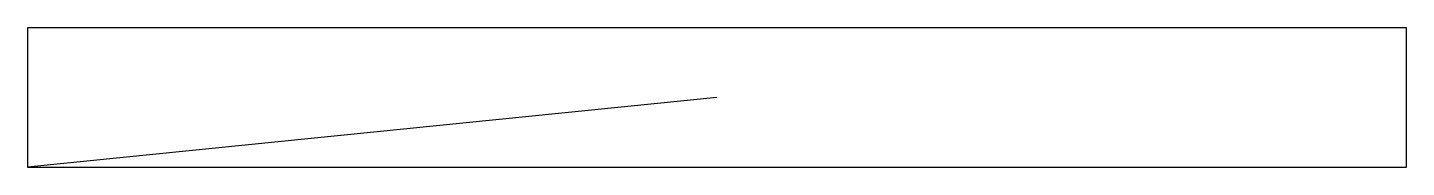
# Model space of a CAD drawing. Units: millimetres at full size, sheet at 1:100. Extents: x -11755 to 21000, y -10898 to -7592.
import ezdxf

# ---------------------------------------------------------------- set-up
doc = ezdxf.new("R2010")
doc.units = ezdxf.units.MM
doc.header["$LTSCALE"] = 100
doc.layers.add('0-0', color=7, linetype='Continuous')

msp = doc.modelspace()

# ---------------------------------------------------------------- linework, layer by layer
at = {"layer": '0-0'}
msp.add_line((4622.4, -9244.9), (-11755.1, -10898), dxfattribs=at)
msp.add_lwpolyline([(21000, -7591.8), (-11755.1, -7591.8), (-11755.1, -10898), (21000, -10898)], close=True, dxfattribs=at)

doc.saveas('drawing.dxf')
